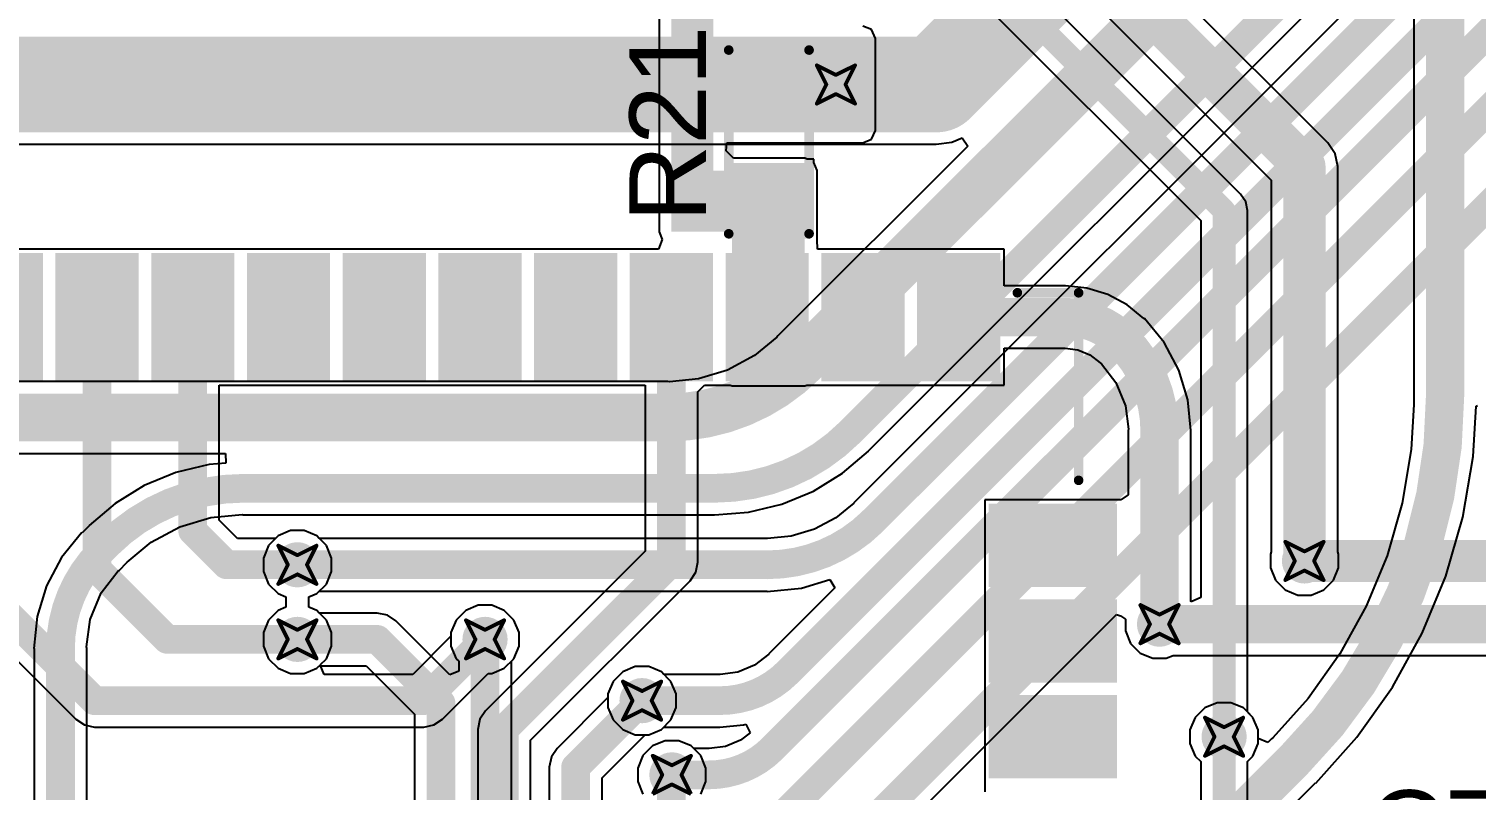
# Model space of a CAD drawing. Header units: millimetres. Extents: x -2 to 282, y -53 to 22.
# Drawn here: x 10.03 to 29.23, y -16.88 to -6.78 of the extents above; entities that cross this region are included whole.
import ezdxf

# ---------------------------------------------------------------- set-up
doc = ezdxf.new("R2010")
doc.units = ezdxf.units.MM
for name, color, linetype in [('BottomLayer', 5, 'Continuous'), ('DrillDrawing', 1, 'Continuous'), ('Mechanical1', 6, 'Continuous'), ('Mechanical2', 216, 'Continuous'), ('TopLayer', 1, 'Continuous'), ('TopOverlay', 2, 'Continuous'), ('TopPaste', 8, 'Continuous'), ('TopSolder', 216, 'Continuous'), ('ViaHoleLayer', 16, 'Continuous')]:
    doc.layers.add(name, color=color, linetype=linetype)
doc.styles.add('Arial', font='', dxfattribs={"height": 0.2})
doc.styles.get('Arial').set_extended_font_data('Arial')

# ---------------------------------------------------------------- blocks, each defined once
blk = doc.blocks.new('38_SMD_M______23')
at = {"layer": 'TopLayer'}
for points in [[(8, 5.52), (9.5, 5.52), (9.5, 4.62), (8, 4.62)], [(8, 4.25), (9.5, 4.25), (9.5, 3.35), (8, 3.35)], [(8, 2.98), (9.5, 2.98), (9.5, 2.08), (8, 2.08)], [(8, 1.71), (9.5, 1.71), (9.5, 0.81), (8, 0.81)], [(8, 0.44), (9.5, 0.44), (9.5, -0.46), (8, -0.46)], [(8, -0.83), (9.5, -0.83), (9.5, -1.73), (8, -1.73)], [(8, -2.1), (9.5, -2.1), (9.5, -3), (8, -3)], [(8, -3.37), (9.5, -3.37), (9.5, -4.27), (8, -4.27)], [(8, -4.64), (9.5, -4.64), (9.5, -5.54), (8, -5.54)], [(8, -5.91), (9.5, -5.91), (9.5, -6.81), (8, -6.81)], [(8, -7.18), (9.5, -7.18), (9.5, -8.08), (8, -8.08)], [(2.73, -9.63), (2.73, -8.13), (3.63, -8.13), (3.63, -9.63)], [(4, -9.63), (4, -8.13), (4.9, -8.13), (4.9, -9.63)], [(5.27, -9.63), (5.27, -8.13), (6.17, -8.13), (6.17, -9.63)]]:
    blk.add_hatch(color=1, dxfattribs=at).paths.add_polyline_path(points)
at = {"layer": 'TopPaste'}
for points in [[(8, 5.52), (9.5, 5.52), (9.5, 4.62), (8, 4.62)], [(8, 4.25), (9.5, 4.25), (9.5, 3.35), (8, 3.35)], [(8, 2.98), (9.5, 2.98), (9.5, 2.08), (8, 2.08)], [(8, 1.71), (9.5, 1.71), (9.5, 0.81), (8, 0.81)], [(8, 0.44), (9.5, 0.44), (9.5, -0.46), (8, -0.46)], [(8, -0.83), (9.5, -0.83), (9.5, -1.73), (8, -1.73)], [(8, -2.1), (9.5, -2.1), (9.5, -3), (8, -3)], [(8, -3.37), (9.5, -3.37), (9.5, -4.27), (8, -4.27)], [(8, -4.64), (9.5, -4.64), (9.5, -5.54), (8, -5.54)], [(8, -5.91), (9.5, -5.91), (9.5, -6.81), (8, -6.81)], [(8, -7.18), (9.5, -7.18), (9.5, -8.08), (8, -8.08)], [(2.73, -9.63), (2.73, -8.13), (3.63, -8.13), (3.63, -9.63)], [(4, -9.63), (4, -8.13), (4.9, -8.13), (4.9, -9.63)], [(5.27, -9.63), (5.27, -8.13), (6.17, -8.13), (6.17, -9.63)]]:
    blk.add_hatch(color=8, dxfattribs=at).paths.add_polyline_path(points)
at = {"layer": 'TopSolder'}
for points in [[(7.898, 5.622), (9.602, 5.622), (9.602, 4.518), (7.898, 4.518)], [(7.898, 4.352), (9.602, 4.352), (9.602, 3.248), (7.898, 3.248)], [(7.898, 3.082), (9.602, 3.082), (9.602, 1.978), (7.898, 1.978)], [(7.898, 1.812), (9.602, 1.812), (9.602, 0.708), (7.898, 0.708)], [(7.898, 0.542), (9.602, 0.542), (9.602, -0.562), (7.898, -0.562)], [(7.898, -0.728), (9.602, -0.728), (9.602, -1.832), (7.898, -1.832)], [(7.898, -1.998), (9.602, -1.998), (9.602, -3.102), (7.898, -3.102)], [(7.898, -3.268), (9.602, -3.268), (9.602, -4.372), (7.898, -4.372)], [(7.898, -4.538), (9.602, -4.538), (9.602, -5.642), (7.898, -5.642)], [(7.898, -5.808), (9.602, -5.808), (9.602, -6.912), (7.898, -6.912)], [(7.898, -7.078), (9.602, -7.078), (9.602, -8.182), (7.898, -8.182)], [(2.628, -9.732), (2.628, -8.028), (3.732, -8.028), (3.732, -9.732)], [(3.898, -9.732), (3.898, -8.028), (5.002, -8.028), (5.002, -9.732)], [(5.168, -9.732), (5.168, -8.028), (6.272, -8.028), (6.272, -9.732)]]:
    blk.add_hatch(color=216, dxfattribs=at).paths.add_polyline_path(points)
at = {"layer": 'TopOverlay', "const_width": 0.127}
for points in [[(9.072, -8.409), (9.072, -9.222)], [(6.583, -9.222), (9.072, -9.222)]]:
    blk.add_lwpolyline(points, dxfattribs=at)
at = {"layer": 'TopOverlay', "const_width": 0.0635}
for points in [[(9.04, -8.409, 1), (9.104, -8.409, 1)], [(6.551, -9.222, 1), (6.614, -9.222, 1)], [(9.04, -9.222, 1), (9.104, -9.222, 1)], [(9.04, -9.222, 1), (9.104, -9.222, 1)]]:
    blk.add_lwpolyline(points, format="xyb", close=True, dxfattribs=at)
blk = doc.blocks.new('R___0603_79')
at = {"layer": 'TopLayer'}
for points in [[(-0.381, 0.445), (-0.381, -0.444), (-1.143, -0.444), (-1.143, 0.445)], [(1.143, 0.444), (1.143, -0.445), (0.381, -0.445), (0.381, 0.444)]]:
    blk.add_hatch(color=1, dxfattribs=at).paths.add_polyline_path(points)
at = {"layer": 'TopPaste'}
for points in [[(-0.381, 0.445), (-0.381, -0.444), (-1.143, -0.444), (-1.143, 0.445)], [(1.143, 0.444), (1.143, -0.445), (0.381, -0.445), (0.381, 0.444)]]:
    blk.add_hatch(color=8, dxfattribs=at).paths.add_polyline_path(points)
at = {"layer": 'TopSolder'}
for points in [[(-0.279, 0.546), (-0.279, -0.546), (-1.245, -0.546), (-1.245, 0.546)], [(1.245, 0.546), (1.245, -0.546), (0.279, -0.546), (0.279, 0.546)]]:
    blk.add_hatch(color=216, dxfattribs=at).paths.add_polyline_path(points)
at = {"layer": 'TopOverlay', "const_width": 0.127}
for points in [[(-1.219, 0.533), (1.219, 0.533)], [(-1.219, 0.533), (-1.219, -0.533)], [(1.219, 0.533), (1.219, -0.533)], [(-1.219, -0.533), (1.219, -0.533)]]:
    blk.add_lwpolyline(points, dxfattribs=at)
at = {"layer": 'TopOverlay', "const_width": 0.0635}
for points in [[(-1.251, 0.533, 1), (-1.187, 0.533, 1)], [(-1.251, 0.533, 1), (-1.187, 0.533, 1)], [(1.187, 0.533, 1), (1.251, 0.533, 1)], [(1.187, 0.533, 1), (1.251, 0.533, 1)], [(-1.251, -0.533, 1), (-1.187, -0.533, 1)], [(-1.251, -0.533, 1), (-1.187, -0.533, 1)], [(1.187, -0.533, 1), (1.251, -0.533, 1)], [(1.187, -0.533, 1), (1.251, -0.533, 1)]]:
    blk.add_lwpolyline(points, format="xyb", close=True, dxfattribs=at)

msp = doc.modelspace()

# ---------------------------------------------------------------- hatches: boundary and pattern name
at = {"layer": 'BottomLayer'}
h = msp.add_hatch(color=5, dxfattribs=at)
edge = h.paths.add_edge_path()
edge.add_arc((20.733, -7.52), 0.3, 0, 360)
h = msp.add_hatch(color=5, dxfattribs=at)
edge = h.paths.add_edge_path()
edge.add_arc((13.589, -13.894), 0.3, 0, 360)
h = msp.add_hatch(color=5, dxfattribs=at)
edge = h.paths.add_edge_path()
edge.add_arc((26.949, -13.843), 0.3, 0, 360)
h = msp.add_hatch(color=5, dxfattribs=at)
edge = h.paths.add_edge_path()
edge.add_arc((25.026, -14.682), 0.3, 0, 360)
h = msp.add_hatch(color=5, dxfattribs=at)
edge = h.paths.add_edge_path()
edge.add_arc((13.589, -14.884), 0.3, 0, 360)
h = msp.add_hatch(color=5, dxfattribs=at)
edge = h.paths.add_edge_path()
edge.add_arc((16.078, -14.884), 0.3, 0, 360)
h = msp.add_hatch(color=5, dxfattribs=at)
edge = h.paths.add_edge_path()
edge.add_arc((18.161, -15.697), 0.3, 0, 360)
h = msp.add_hatch(color=5, dxfattribs=at)
edge = h.paths.add_edge_path()
edge.add_arc((25.883, -16.176), 0.3, 0, 360)
h = msp.add_hatch(color=5, dxfattribs=at)
edge = h.paths.add_edge_path()
edge.add_arc((18.557, -16.682), 0.3, 0, 360)
at = {"layer": 'TopLayer'}
for points in [[(19.286, -8.129), (21.091, -8.129), (21.091, -6.909), (19.286, -6.909)], [(18.551, -9.475), (20.314, -9.475), (20.314, -8.663), (18.551, -8.663)], [(20.32, -11.354), (20.32, -8.661), (19.355, -8.661), (19.355, -11.354)]]:
    msp.add_hatch(color=1, dxfattribs=at).paths.add_polyline_path(points)
h = msp.add_hatch(color=1, dxfattribs=at)
edge = h.paths.add_edge_path()
edge.add_arc((20.733, -7.52), 0.3, 0, 360)
h = msp.add_hatch(color=1, dxfattribs=at)
edge = h.paths.add_edge_path()
edge.add_arc((13.589, -13.894), 0.3, 0, 360)
h = msp.add_hatch(color=1, dxfattribs=at)
edge = h.paths.add_edge_path()
edge.add_arc((26.949, -13.843), 0.3, 0, 360)
h = msp.add_hatch(color=1, dxfattribs=at)
edge = h.paths.add_edge_path()
edge.add_arc((25.026, -14.682), 0.3, 0, 360)
h = msp.add_hatch(color=1, dxfattribs=at)
edge = h.paths.add_edge_path()
edge.add_arc((13.589, -14.884), 0.3, 0, 360)
h = msp.add_hatch(color=1, dxfattribs=at)
edge = h.paths.add_edge_path()
edge.add_arc((16.078, -14.884), 0.3, 0, 360)
h = msp.add_hatch(color=1, dxfattribs=at)
edge = h.paths.add_edge_path()
edge.add_arc((18.161, -15.697), 0.3, 0, 360)
h = msp.add_hatch(color=1, dxfattribs=at)
edge = h.paths.add_edge_path()
edge.add_arc((25.883, -16.176), 0.3, 0, 360)
h = msp.add_hatch(color=1, dxfattribs=at)
edge = h.paths.add_edge_path()
edge.add_arc((18.557, -16.682), 0.3, 0, 360)
at = {"layer": 'ViaHoleLayer'}
h = msp.add_hatch(color=16, dxfattribs=at)
edge = h.paths.add_edge_path()
edge.add_arc((20.733, -7.52), 0.15, 0, 360)
h = msp.add_hatch(color=16, dxfattribs=at)
edge = h.paths.add_edge_path()
edge.add_arc((13.589, -13.894), 0.15, 0, 360)
h = msp.add_hatch(color=16, dxfattribs=at)
edge = h.paths.add_edge_path()
edge.add_arc((26.949, -13.843), 0.15, 0, 360)
h = msp.add_hatch(color=16, dxfattribs=at)
edge = h.paths.add_edge_path()
edge.add_arc((25.026, -14.682), 0.15, 0, 360)
h = msp.add_hatch(color=16, dxfattribs=at)
edge = h.paths.add_edge_path()
edge.add_arc((13.589, -14.884), 0.15, 0, 360)
h = msp.add_hatch(color=16, dxfattribs=at)
edge = h.paths.add_edge_path()
edge.add_arc((16.078, -14.884), 0.15, 0, 360)
h = msp.add_hatch(color=16, dxfattribs=at)
edge = h.paths.add_edge_path()
edge.add_arc((18.161, -15.697), 0.15, 0, 360)
h = msp.add_hatch(color=16, dxfattribs=at)
edge = h.paths.add_edge_path()
edge.add_arc((25.883, -16.176), 0.15, 0, 360)
h = msp.add_hatch(color=16, dxfattribs=at)
edge = h.paths.add_edge_path()
edge.add_arc((18.557, -16.682), 0.15, 0, 360)

# ---------------------------------------------------------------- linework, layer by layer
at = {"layer": 'BottomLayer'}
for p, q in [((29.882, -4.162), (20.979, -13.064)), ((21.166, -12.382), (29.317, -4.231)), ((22.271, -8.287), (22.41, -8.229)), ((22.41, -8.229), (22.482, -8.337)), ((9.305, -8.314), (22.065, -8.314)), ((22.482, -8.337), (19.962, -10.856)), ((22.065, -8.314), (22.271, -8.287)), ((22.065, -8.314), (22.065, -8.314)), ((19.95, -10.875), (19.653, -11.118)), ((19.962, -10.856), (19.95, -10.875)), ((19.653, -11.118), (19.296, -11.309)), ((19.296, -11.309), (18.908, -11.427)), ((18.505, -11.46), (8.389, -11.46)), ((18.526, -11.464), (18.505, -11.46)), ((18.908, -11.427), (18.526, -11.464)), ((8.389, -12.418), (12.635, -12.418)), ((12.635, -12.418), (12.64, -12.545)), ((20.822, -12.679), (21.167, -12.384)), ((21.167, -12.384), (21.166, -12.382)), ((11.977, -12.669), (11.557, -12.842)), ((12.418, -12.563), (11.977, -12.669)), ((12.64, -12.545), (12.418, -12.563)), ((11.557, -12.842), (11.17, -13.079)), ((20.435, -12.916), (20.822, -12.679)), ((20.016, -13.089), (20.435, -12.916)), ((11.17, -13.079), (10.825, -13.374)), ((12.442, -13.266), (12.855, -13.226)), ((12.855, -13.226), (12.87, -13.229)), ((12.87, -13.229), (19.123, -13.229)), ((19.123, -13.231), (19.575, -13.195)), ((19.123, -13.229), (19.123, -13.231)), ((19.575, -13.195), (20.016, -13.089)), ((20.878, -13.15), (20.732, -13.27)), ((20.97, -13.074), (20.878, -13.15)), ((20.972, -13.072), (20.97, -13.073)), ((20.97, -13.073), (20.97, -13.074)), ((20.979, -13.065), (20.972, -13.072)), ((20.979, -13.064), (20.979, -13.065)), ((20.979, -13.065), (20.979, -13.065)), ((20.979, -13.065), (20.979, -13.065)), ((20.979, -13.065), (20.979, -13.065)), ((10.827, -13.376), (10.733, -13.47)), ((10.825, -13.374), (10.827, -13.376)), ((11.651, -13.594), (12.03, -13.391)), ((12.03, -13.391), (12.442, -13.266)), ((20.449, -13.421), (20.141, -13.515)), ((20.732, -13.27), (20.449, -13.421)), ((10.73, -13.467), (10.46, -13.797)), ((10.733, -13.47), (10.73, -13.467)), ((11.33, -13.857), (11.651, -13.594)), ((13.333, -13.51), (13.205, -13.638)), ((13.499, -13.441), (13.333, -13.51)), ((13.679, -13.441), (13.499, -13.441)), ((13.845, -13.51), (13.679, -13.441)), ((13.879, -13.544), (13.845, -13.51)), ((19.821, -13.544), (13.879, -13.544)), ((19.827, -13.545), (19.821, -13.544)), ((20.141, -13.515), (19.827, -13.545)), ((10.46, -13.797), (10.259, -14.173)), ((13.205, -13.638), (13.137, -13.804)), ((13.137, -13.804), (13.137, -13.984)), ((10.987, -14.266), (11.21, -13.976)), ((11.21, -13.976), (11.227, -13.964)), ((11.227, -13.964), (11.321, -13.87)), ((11.321, -13.87), (11.33, -13.857)), ((13.137, -13.984), (13.205, -14.15)), ((10.259, -14.173), (10.135, -14.581)), ((13.205, -14.15), (13.333, -14.277)), ((19.821, -14.248), (20.278, -14.203)), ((20.72, -14.202), (19.844, -15.077)), ((20.278, -14.203), (20.653, -14.089)), ((20.653, -14.089), (20.72, -14.202)), ((10.84, -14.622), (10.987, -14.266)), ((13.333, -14.277), (13.437, -14.32)), ((13.437, -14.32), (13.437, -14.458)), ((13.741, -14.32), (13.845, -14.277)), ((13.741, -14.458), (13.741, -14.32)), ((13.845, -14.277), (13.879, -14.243)), ((13.879, -14.243), (19.821, -14.243)), ((19.821, -14.243), (19.821, -14.248)), ((10.135, -14.581), (10.093, -15.005)), ((13.333, -14.501), (13.205, -14.628)), ((13.437, -14.458), (13.333, -14.501)), ((13.845, -14.501), (13.741, -14.458)), ((13.879, -14.535), (13.845, -14.501)), ((14.648, -14.535), (13.879, -14.535)), ((14.782, -14.561), (14.648, -14.535)), ((14.895, -14.637), (14.782, -14.561)), ((15.822, -14.501), (15.695, -14.628)), ((15.988, -14.432), (15.822, -14.501)), ((16.168, -14.432), (15.988, -14.432)), ((16.334, -14.501), (16.168, -14.432)), ((16.462, -14.628), (16.334, -14.501)), ((21.543, -17.467), (24.456, -14.553)), ((24.456, -14.553), (24.508, -14.571)), ((24.508, -14.571), (24.574, -14.616)), ((10.792, -14.985), (10.84, -14.622)), ((13.205, -14.628), (13.137, -14.794)), ((15.611, -15.353), (14.895, -14.637)), ((15.695, -14.628), (15.626, -14.794)), ((16.531, -14.794), (16.462, -14.628)), ((24.574, -14.616), (24.574, -14.772)), ((24.574, -14.772), (24.643, -14.939)), ((13.137, -14.794), (13.137, -14.974)), ((13.137, -14.974), (13.205, -15.141)), ((15.626, -14.794), (15.626, -14.974)), ((15.626, -14.974), (15.695, -15.141)), ((16.462, -15.141), (16.531, -14.974)), ((16.531, -14.974), (16.531, -14.794)), ((24.643, -14.939), (24.77, -15.066)), ((10.093, -15.005), (10.097, -15.005)), ((10.097, -15.005), (10.097, -18.704)), ((10.796, -15.005), (10.792, -14.985)), ((10.796, -18.704), (10.796, -15.005)), ((13.205, -15.141), (13.333, -15.268)), ((15.695, -15.141), (15.729, -15.175)), ((16.428, -15.175), (16.462, -15.141)), ((19.841, -15.082), (19.654, -15.225)), ((19.844, -15.077), (19.841, -15.082)), ((19.844, -15.077), (19.844, -15.077)), ((19.844, -15.077), (19.844, -15.077)), ((19.844, -15.077), (19.844, -15.077)), ((24.77, -15.066), (24.936, -15.135)), ((24.936, -15.135), (25.116, -15.135)), ((25.116, -15.135), (25.208, -15.097)), ((25.208, -15.097), (30.065, -15.097)), ((13.333, -15.268), (13.499, -15.337)), ((13.499, -15.337), (13.679, -15.337)), ((13.679, -15.337), (13.845, -15.268)), ((13.845, -15.268), (13.879, -15.234)), ((13.879, -15.234), (14.503, -15.234)), ((14.503, -15.234), (15.144, -15.875)), ((15.729, -15.304), (15.611, -15.353)), ((15.729, -15.175), (15.729, -15.304)), ((16.428, -17.305), (16.428, -15.175)), ((17.905, -15.314), (17.777, -15.441)), ((18.071, -15.245), (17.905, -15.314)), ((18.251, -15.245), (18.071, -15.245)), ((18.417, -15.314), (18.251, -15.245)), ((18.451, -15.348), (18.417, -15.314)), ((19.191, -15.348), (18.451, -15.348)), ((19.197, -15.349), (19.191, -15.348)), ((19.431, -15.318), (19.197, -15.349)), ((19.654, -15.225), (19.431, -15.318)), ((17.777, -15.441), (17.709, -15.607)), ((17.709, -15.607), (17.709, -15.787)), ((25.793, -15.724), (25.626, -15.792)), ((25.973, -15.724), (25.793, -15.724)), ((26.139, -15.792), (25.973, -15.724)), ((15.144, -15.875), (15.144, -17.749)), ((17.709, -15.787), (17.777, -15.953)), ((25.499, -15.92), (25.43, -16.086)), ((25.626, -15.792), (25.499, -15.92)), ((26.266, -15.92), (26.139, -15.792)), ((26.335, -16.086), (26.266, -15.92)), ((17.777, -15.953), (17.905, -16.081)), ((17.905, -16.081), (18.071, -16.15)), ((18.251, -16.15), (18.417, -16.081)), ((18.417, -16.081), (18.451, -16.047)), ((18.451, -16.047), (19.191, -16.047)), ((19.191, -16.048), (19.508, -16.017)), ((19.191, -16.047), (19.191, -16.048)), ((19.596, -16.123), (19.468, -16.221)), ((19.508, -16.017), (19.537, -16.008)), ((19.537, -16.008), (19.596, -16.123)), ((25.43, -16.086), (25.43, -16.266)), ((26.335, -16.266), (26.335, -16.086)), ((18.071, -16.15), (18.251, -16.15)), ((18.3, -16.298), (18.173, -16.426)), ((18.467, -16.23), (18.3, -16.298)), ((18.647, -16.23), (18.467, -16.23)), ((18.813, -16.298), (18.647, -16.23)), ((18.847, -16.332), (18.813, -16.298)), ((19.266, -16.305), (19.052, -16.333)), ((19.468, -16.221), (19.266, -16.305)), ((25.43, -16.266), (25.499, -16.432)), ((26.266, -16.432), (26.335, -16.266)), ((18.173, -16.426), (18.104, -16.592)), ((19.048, -16.332), (18.847, -16.332)), ((19.052, -16.333), (19.048, -16.332)), ((25.499, -16.432), (25.572, -16.505)), ((25.572, -16.505), (25.572, -17.222)), ((26.193, -16.505), (26.266, -16.432)), ((26.193, -17.094), (26.193, -16.505)), ((18.104, -16.592), (18.104, -16.772)), ((18.104, -16.772), (18.173, -16.938))]:
    msp.add_line(p, q, dxfattribs=at)
for points, const_width in [([(22.065, -7.52), (27.932, -1.652)], 1.27), ([(20.301, -11.195), (27.953, -3.543)], 0.635), ([(20.919, -12.135), (29.159, -3.895)], 0.381), ([(21.227, -13.311), (30.335, -4.204)], 0.381), ([(20.092, -15.324), (30.482, -4.934)], 0.381), ([(19.888, -16.334), (30.38, -5.842)], 0.381), ([(19.821, -17.425), (30.408, -6.837)], 0.381), ([(9.305, -7.52), (20.733, -7.52)], 1.27), ([(20.733, -7.52), (22.065, -7.52)], 1.27), ([(21.091, -17.424), (31.523, -6.993)], 0.381), ([(8.389, -11.939), (18.505, -11.939)], 0.635), ([(12.87, -12.879), (19.123, -12.879)], 0.381), ([(10.98, -13.717), (11.074, -13.623)], 0.381), ([(26.949, -13.843), (30.175, -13.843)], 0.559), ([(13.589, -13.894), (19.821, -13.894)], 0.381), ([(25.026, -14.682), (30.065, -14.682)], 0.508), ([(13.589, -14.884), (14.648, -14.884)], 0.381), ([(14.648, -14.884), (15.494, -15.73)], 0.381), ([(16.078, -17.45), (16.078, -14.884)], 0.381), ([(10.446, -18.994), (10.446, -15.005)], 0.381), ([(15.494, -17.749), (15.494, -15.73)], 0.381), ([(18.161, -15.697), (19.191, -15.697)], 0.381), ([(25.883, -17.222), (25.883, -16.176)], 0.305), ([(18.557, -16.682), (19.048, -16.682)], 0.381)]:
    msp.add_lwpolyline(points, dxfattribs=dict(at, const_width=const_width))
for points, const_width in [([(20.416, -7.52, 1), (21.051, -7.52, 1)], 0.635), ([(20.416, -7.52, 1), (21.051, -7.52, 1)], 0.635), ([(21.748, -7.52, 1), (22.383, -7.52, 1)], 0.635), ([(21.748, -7.52, 1), (22.383, -7.52, 1)], 0.635), ([(20.142, -11.195, 1), (20.46, -11.195, 1)], 0.318), ([(20.142, -11.195, 1), (20.46, -11.195, 1)], 0.318), ([(18.346, -11.939, 1), (18.663, -11.939, 1)], 0.318), ([(18.346, -11.939, 1), (18.663, -11.939, 1)], 0.318), ([(20.823, -12.135, 1), (21.014, -12.135, 1)], 0.191), ([(20.823, -12.135, 1), (21.014, -12.135, 1)], 0.191), ([(12.775, -12.879, 1), (12.965, -12.879, 1)], 0.191), ([(12.775, -12.879, 1), (12.965, -12.879, 1)], 0.191), ([(19.027, -12.879, 1), (19.218, -12.879, 1)], 0.191), ([(19.027, -12.879, 1), (19.218, -12.879, 1)], 0.191), ([(21.122, -13.32, 1), (21.313, -13.32, 1)], 0.191), ([(21.122, -13.32, 1), (21.313, -13.32, 1)], 0.191), ([(21.131, -13.312, 1), (21.321, -13.312, 1)], 0.191), ([(21.131, -13.312, 1), (21.321, -13.312, 1)], 0.191), ([(21.131, -13.311, 1), (21.322, -13.311, 1)], 0.191), ([(21.131, -13.311, 1), (21.322, -13.311, 1)], 0.191), ([(10.979, -13.623, 1), (11.169, -13.623, 1)], 0.191), ([(10.979, -13.623, 1), (11.169, -13.623, 1)], 0.191), ([(10.885, -13.717, 1), (11.075, -13.717, 1)], 0.191), ([(10.885, -13.717, 1), (11.075, -13.717, 1)], 0.191), ([(26.81, -13.843, 1), (27.089, -13.843, 1)], 0.279), ([(13.494, -13.894, 1), (13.684, -13.894, 1)], 0.191), ([(19.725, -13.894, 1), (19.916, -13.894, 1)], 0.191), ([(19.725, -13.894, 1), (19.916, -13.894, 1)], 0.191), ([(24.899, -14.682, 1), (25.153, -14.682, 1)], 0.254), ([(13.494, -14.884, 1), (13.684, -14.884, 1)], 0.191), ([(14.553, -14.884, 1), (14.743, -14.884, 1)], 0.191), ([(14.553, -14.884, 1), (14.743, -14.884, 1)], 0.191), ([(15.983, -14.884, 1), (16.173, -14.884, 1)], 0.191), ([(10.351, -15.005, 1), (10.542, -15.005, 1)], 0.191), ([(10.351, -15.005, 1), (10.542, -15.005, 1)], 0.191), ([(19.996, -15.324, 1), (20.187, -15.324, 1)], 0.191), ([(19.996, -15.324, 1), (20.187, -15.324, 1)], 0.191), ([(19.996, -15.325, 1), (20.187, -15.325, 1)], 0.191), ([(19.996, -15.325, 1), (20.187, -15.325, 1)], 0.191), ([(15.399, -15.73, 1), (15.589, -15.73, 1)], 0.191), ([(15.399, -15.73, 1), (15.589, -15.73, 1)], 0.191), ([(18.066, -15.697, 1), (18.256, -15.697, 1)], 0.191), ([(19.096, -15.697, 1), (19.286, -15.697, 1)], 0.191), ([(19.096, -15.697, 1), (19.286, -15.697, 1)], 0.191), ([(25.806, -16.176, 1), (25.959, -16.176, 1)], 0.152), ([(19.793, -16.334, 1), (19.983, -16.334, 1)], 0.191), ([(19.793, -16.334, 1), (19.983, -16.334, 1)], 0.191), ([(19.792, -16.335, 1), (19.983, -16.335, 1)], 0.191), ([(19.792, -16.335, 1), (19.983, -16.335, 1)], 0.191), ([(18.462, -16.682, 1), (18.652, -16.682, 1)], 0.191), ([(18.953, -16.682, 1), (19.144, -16.682, 1)], 0.191), ([(18.953, -16.682, 1), (19.144, -16.682, 1)], 0.191)]:
    msp.add_lwpolyline(points, format="xyb", close=True, dxfattribs=dict(at, const_width=const_width))
for points, const_width in [([(20.301, -11.195, -0.198912), (18.505, -11.939)], 0.635), ([(20.919, -12.135, -0.198912), (19.123, -12.879)], 0.381), ([(11.074, -13.623, -0.198912), (12.87, -12.879)], 0.381), ([(21.218, -13.32, -0.197253), (19.821, -13.894)], 0.381), ([(21.226, -13.312, -0.001456), (21.218, -13.32)], 0.381), ([(21.227, -13.311, -0.000141), (21.226, -13.312)], 0.381), ([(10.446, -15.005, -0.198912), (10.98, -13.717)], 0.381), ([(20.091, -15.325, -0.198812), (19.191, -15.697)], 0.381), ([(20.092, -15.324, -0.000096), (20.091, -15.325)], 0.381), ([(19.888, -16.335, -0.198829), (19.048, -16.682)], 0.381), ([(19.888, -16.334, -0.000081), (19.888, -16.335)], 0.381)]:
    msp.add_lwpolyline(points, format="xyb", dxfattribs=dict(at, const_width=const_width))
at = {"layer": 'DrillDrawing', "const_width": 0.0508}
for points in [[(20.479, -7.266), (20.733, -7.393)], [(20.479, -7.266), (20.606, -7.52)], [(20.733, -7.393), (20.987, -7.266)], [(20.86, -7.52), (20.987, -7.266)], [(20.479, -7.774), (20.606, -7.52)], [(20.479, -7.774), (20.733, -7.647)], [(20.733, -7.647), (20.987, -7.774)], [(20.86, -7.52), (20.987, -7.774)], [(13.335, -13.64), (13.589, -13.767)], [(13.335, -13.64), (13.462, -13.894)], [(13.589, -13.767), (13.843, -13.64)], [(13.716, -13.894), (13.843, -13.64)], [(26.695, -13.589), (26.949, -13.716)], [(26.695, -13.589), (26.822, -13.843)], [(26.949, -13.716), (27.203, -13.589)], [(27.076, -13.843), (27.203, -13.589)], [(26.695, -14.097), (26.822, -13.843)], [(27.076, -13.843), (27.203, -14.097)], [(13.335, -14.148), (13.462, -13.894)], [(13.335, -14.148), (13.589, -14.021)], [(13.589, -14.021), (13.843, -14.148)], [(13.716, -13.894), (13.843, -14.148)], [(26.695, -14.097), (26.949, -13.97)], [(26.949, -13.97), (27.203, -14.097)], [(24.772, -14.428), (25.026, -14.555)], [(24.772, -14.428), (24.899, -14.682)], [(25.026, -14.555), (25.28, -14.428)], [(25.153, -14.682), (25.28, -14.428)], [(13.335, -14.63), (13.589, -14.757)], [(13.335, -14.63), (13.462, -14.884)], [(13.589, -14.757), (13.843, -14.63)], [(13.716, -14.884), (13.843, -14.63)], [(15.824, -14.63), (16.078, -14.757)], [(15.824, -14.63), (15.951, -14.884)], [(16.078, -14.757), (16.332, -14.63)], [(16.205, -14.884), (16.332, -14.63)], [(24.772, -14.936), (24.899, -14.682)], [(25.153, -14.682), (25.28, -14.936)], [(13.335, -15.138), (13.462, -14.884)], [(13.716, -14.884), (13.843, -15.138)], [(15.824, -15.138), (15.951, -14.884)], [(16.205, -14.884), (16.332, -15.138)], [(24.772, -14.936), (25.026, -14.809)], [(25.026, -14.809), (25.28, -14.936)], [(13.335, -15.138), (13.589, -15.011)], [(13.589, -15.011), (13.843, -15.138)], [(15.824, -15.138), (16.078, -15.011)], [(16.078, -15.011), (16.332, -15.138)], [(17.907, -15.443), (18.161, -15.57)], [(17.907, -15.443), (18.034, -15.697)], [(18.161, -15.57), (18.415, -15.443)], [(18.288, -15.697), (18.415, -15.443)], [(17.907, -15.951), (18.034, -15.697)], [(18.288, -15.697), (18.415, -15.951)], [(17.907, -15.951), (18.161, -15.824)], [(18.161, -15.824), (18.415, -15.951)], [(25.629, -15.922), (25.883, -16.049)], [(25.629, -15.922), (25.756, -16.176)], [(25.883, -16.049), (26.137, -15.922)], [(26.01, -16.176), (26.137, -15.922)], [(25.629, -16.43), (25.756, -16.176)], [(25.629, -16.43), (25.883, -16.303)], [(25.883, -16.303), (26.137, -16.43)], [(26.01, -16.176), (26.137, -16.43)], [(18.303, -16.428), (18.557, -16.555)], [(18.303, -16.428), (18.43, -16.682)], [(18.557, -16.555), (18.811, -16.428)], [(18.684, -16.682), (18.811, -16.428)], [(18.303, -16.936), (18.43, -16.682)], [(18.684, -16.682), (18.811, -16.936)], [(18.303, -16.936), (18.557, -16.809)], [(18.557, -16.809), (18.811, -16.936)]]:
    msp.add_lwpolyline(points, dxfattribs=at)
at = {"layer": 'DrillDrawing', "const_width": 0.0254}
for points in [[(20.467, -7.266, 1), (20.492, -7.266, 1)], [(20.467, -7.266, 1), (20.492, -7.266, 1)], [(20.975, -7.266, 1), (21, -7.266, 1)], [(20.975, -7.266, 1), (21, -7.266, 1)], [(20.721, -7.393, 1), (20.746, -7.393, 1)], [(20.721, -7.393, 1), (20.746, -7.393, 1)], [(20.594, -7.52, 1), (20.619, -7.52, 1)], [(20.594, -7.52, 1), (20.619, -7.52, 1)], [(20.721, -7.647, 1), (20.746, -7.647, 1)], [(20.721, -7.647, 1), (20.746, -7.647, 1)], [(20.848, -7.52, 1), (20.873, -7.52, 1)], [(20.848, -7.52, 1), (20.873, -7.52, 1)], [(20.467, -7.774, 1), (20.492, -7.774, 1)], [(20.467, -7.774, 1), (20.492, -7.774, 1)], [(20.975, -7.774, 1), (21, -7.774, 1)], [(20.975, -7.774, 1), (21, -7.774, 1)], [(13.322, -13.64, 1), (13.348, -13.64, 1)], [(13.322, -13.64, 1), (13.348, -13.64, 1)], [(13.83, -13.64, 1), (13.856, -13.64, 1)], [(13.83, -13.64, 1), (13.856, -13.64, 1)], [(26.683, -13.589, 1), (26.708, -13.589, 1)], [(26.683, -13.589, 1), (26.708, -13.589, 1)], [(27.191, -13.589, 1), (27.216, -13.589, 1)], [(27.191, -13.589, 1), (27.216, -13.589, 1)], [(13.576, -13.767, 1), (13.602, -13.767, 1)], [(13.576, -13.767, 1), (13.602, -13.767, 1)], [(26.81, -13.843, 1), (26.835, -13.843, 1)], [(26.81, -13.843, 1), (26.835, -13.843, 1)], [(26.937, -13.716, 1), (26.962, -13.716, 1)], [(26.937, -13.716, 1), (26.962, -13.716, 1)], [(27.064, -13.843, 1), (27.089, -13.843, 1)], [(27.064, -13.843, 1), (27.089, -13.843, 1)], [(13.449, -13.894, 1), (13.475, -13.894, 1)], [(13.449, -13.894, 1), (13.475, -13.894, 1)], [(13.576, -14.021, 1), (13.602, -14.021, 1)], [(13.576, -14.021, 1), (13.602, -14.021, 1)], [(13.703, -13.894, 1), (13.729, -13.894, 1)], [(13.703, -13.894, 1), (13.729, -13.894, 1)], [(26.937, -13.97, 1), (26.962, -13.97, 1)], [(26.937, -13.97, 1), (26.962, -13.97, 1)], [(13.322, -14.148, 1), (13.348, -14.148, 1)], [(13.322, -14.148, 1), (13.348, -14.148, 1)], [(13.83, -14.148, 1), (13.856, -14.148, 1)], [(13.83, -14.148, 1), (13.856, -14.148, 1)], [(26.683, -14.097, 1), (26.708, -14.097, 1)], [(26.683, -14.097, 1), (26.708, -14.097, 1)], [(27.191, -14.097, 1), (27.216, -14.097, 1)], [(27.191, -14.097, 1), (27.216, -14.097, 1)], [(24.759, -14.428, 1), (24.785, -14.428, 1)], [(24.759, -14.428, 1), (24.785, -14.428, 1)], [(25.013, -14.555, 1), (25.039, -14.555, 1)], [(25.013, -14.555, 1), (25.039, -14.555, 1)], [(25.267, -14.428, 1), (25.293, -14.428, 1)], [(25.267, -14.428, 1), (25.293, -14.428, 1)], [(13.322, -14.63, 1), (13.348, -14.63, 1)], [(13.322, -14.63, 1), (13.348, -14.63, 1)], [(13.576, -14.757, 1), (13.602, -14.757, 1)], [(13.576, -14.757, 1), (13.602, -14.757, 1)], [(13.83, -14.63, 1), (13.856, -14.63, 1)], [(13.83, -14.63, 1), (13.856, -14.63, 1)], [(15.812, -14.63, 1), (15.837, -14.63, 1)], [(15.812, -14.63, 1), (15.837, -14.63, 1)], [(16.066, -14.757, 1), (16.091, -14.757, 1)], [(16.066, -14.757, 1), (16.091, -14.757, 1)], [(16.32, -14.63, 1), (16.345, -14.63, 1)], [(16.32, -14.63, 1), (16.345, -14.63, 1)], [(24.886, -14.682, 1), (24.912, -14.682, 1)], [(24.886, -14.682, 1), (24.912, -14.682, 1)], [(25.14, -14.682, 1), (25.166, -14.682, 1)], [(25.14, -14.682, 1), (25.166, -14.682, 1)], [(13.449, -14.884, 1), (13.475, -14.884, 1)], [(13.449, -14.884, 1), (13.475, -14.884, 1)], [(13.703, -14.884, 1), (13.729, -14.884, 1)], [(13.703, -14.884, 1), (13.729, -14.884, 1)], [(15.938, -14.884, 1), (15.964, -14.884, 1)], [(15.938, -14.884, 1), (15.964, -14.884, 1)], [(16.192, -14.884, 1), (16.218, -14.884, 1)], [(16.192, -14.884, 1), (16.218, -14.884, 1)], [(24.759, -14.936, 1), (24.785, -14.936, 1)], [(24.759, -14.936, 1), (24.785, -14.936, 1)], [(25.013, -14.809, 1), (25.039, -14.809, 1)], [(25.013, -14.809, 1), (25.039, -14.809, 1)], [(25.267, -14.936, 1), (25.293, -14.936, 1)], [(25.267, -14.936, 1), (25.293, -14.936, 1)], [(13.322, -15.138, 1), (13.348, -15.138, 1)], [(13.322, -15.138, 1), (13.348, -15.138, 1)], [(13.576, -15.011, 1), (13.602, -15.011, 1)], [(13.576, -15.011, 1), (13.602, -15.011, 1)], [(13.83, -15.138, 1), (13.856, -15.138, 1)], [(13.83, -15.138, 1), (13.856, -15.138, 1)], [(15.812, -15.138, 1), (15.837, -15.138, 1)], [(15.812, -15.138, 1), (15.837, -15.138, 1)], [(16.066, -15.011, 1), (16.091, -15.011, 1)], [(16.066, -15.011, 1), (16.091, -15.011, 1)], [(16.32, -15.138, 1), (16.345, -15.138, 1)], [(16.32, -15.138, 1), (16.345, -15.138, 1)], [(17.894, -15.443, 1), (17.92, -15.443, 1)], [(17.894, -15.443, 1), (17.92, -15.443, 1)], [(18.148, -15.57, 1), (18.174, -15.57, 1)], [(18.148, -15.57, 1), (18.174, -15.57, 1)], [(18.402, -15.443, 1), (18.428, -15.443, 1)], [(18.402, -15.443, 1), (18.428, -15.443, 1)], [(18.021, -15.697, 1), (18.047, -15.697, 1)], [(18.021, -15.697, 1), (18.047, -15.697, 1)], [(18.275, -15.697, 1), (18.301, -15.697, 1)], [(18.275, -15.697, 1), (18.301, -15.697, 1)], [(17.894, -15.951, 1), (17.92, -15.951, 1)], [(17.894, -15.951, 1), (17.92, -15.951, 1)], [(18.148, -15.824, 1), (18.174, -15.824, 1)], [(18.148, -15.824, 1), (18.174, -15.824, 1)], [(18.402, -15.951, 1), (18.428, -15.951, 1)], [(18.402, -15.951, 1), (18.428, -15.951, 1)], [(25.616, -15.922, 1), (25.641, -15.922, 1)], [(25.616, -15.922, 1), (25.641, -15.922, 1)], [(26.124, -15.922, 1), (26.149, -15.922, 1)], [(26.124, -15.922, 1), (26.149, -15.922, 1)], [(25.87, -16.049, 1), (25.895, -16.049, 1)], [(25.87, -16.049, 1), (25.895, -16.049, 1)], [(25.743, -16.176, 1), (25.768, -16.176, 1)], [(25.743, -16.176, 1), (25.768, -16.176, 1)], [(25.87, -16.303, 1), (25.895, -16.303, 1)], [(25.87, -16.303, 1), (25.895, -16.303, 1)], [(25.997, -16.176, 1), (26.022, -16.176, 1)], [(25.997, -16.176, 1), (26.022, -16.176, 1)], [(18.29, -16.428, 1), (18.315, -16.428, 1)], [(18.29, -16.428, 1), (18.315, -16.428, 1)], [(18.798, -16.428, 1), (18.823, -16.428, 1)], [(18.798, -16.428, 1), (18.823, -16.428, 1)], [(25.616, -16.43, 1), (25.641, -16.43, 1)], [(25.616, -16.43, 1), (25.641, -16.43, 1)], [(26.124, -16.43, 1), (26.149, -16.43, 1)], [(26.124, -16.43, 1), (26.149, -16.43, 1)], [(18.417, -16.682, 1), (18.442, -16.682, 1)], [(18.417, -16.682, 1), (18.442, -16.682, 1)], [(18.544, -16.555, 1), (18.569, -16.555, 1)], [(18.544, -16.555, 1), (18.569, -16.555, 1)], [(18.671, -16.682, 1), (18.696, -16.682, 1)], [(18.671, -16.682, 1), (18.696, -16.682, 1)], [(18.544, -16.809, 1), (18.569, -16.809, 1)], [(18.544, -16.809, 1), (18.569, -16.809, 1)]]:
    msp.add_lwpolyline(points, format="xyb", close=True, dxfattribs=at)
at = {"layer": 'Mechanical1', "const_width": 0.0127}
msp.add_lwpolyline([(0, 0, -3.218852), (-0.279, -38.414)], format="xyb", dxfattribs=at)
at = {"layer": 'Mechanical2', "const_width": 0.254}
msp.add_lwpolyline([(50.766, 5.478, -1.122171), (-0.294, -38.437)], format="xyb", dxfattribs=at)
at = {"layer": 'TopLayer'}
for p, q in [((18.388, -1.108), (18.388, -8.657)), ((28.401, -3.633), (28.401, -11.64)), ((26.102, -8.974), (21.799, -4.671)), ((21.269, -5.019), (25.572, -9.323)), ((27.261, -8.296), (24.77, -5.805)), ((24.001, -6.282), (26.509, -8.79)), ((21.207, -6.792), (21.091, -6.744)), ((21.256, -6.909), (21.207, -6.792)), ((21.256, -8.129), (21.256, -6.909)), ((21.091, -8.294), (21.207, -8.246)), ((21.207, -8.246), (21.256, -8.129)), ((19.279, -8.401), (19.284, -8.295)), ((19.373, -8.496), (19.279, -8.401)), ((19.284, -8.295), (19.286, -8.294)), ((19.286, -8.294), (21.091, -8.294)), ((27.356, -8.439), (27.261, -8.296)), ((27.39, -8.607), (27.356, -8.439)), ((20.32, -8.496), (19.373, -8.496)), ((20.353, -8.51), (20.32, -8.496)), ((20.441, -8.51), (20.353, -8.51)), ((20.441, -8.556), (20.441, -8.51)), ((20.485, -8.661), (20.441, -8.556)), ((27.39, -13.724), (27.39, -8.607)), ((27.39, -8.607), (27.39, -8.607)), ((18.388, -8.657), (18.386, -8.663)), ((18.386, -8.663), (18.386, -9.475)), ((20.485, -9.578), (20.485, -8.661)), ((26.509, -8.79), (26.509, -13.724)), ((26.17, -9.075), (26.102, -8.974)), ((26.193, -9.194), (26.17, -9.075)), ((26.193, -15.847), (26.193, -9.194)), ((25.572, -9.323), (25.572, -14.326)), ((18.428, -9.577), (18.38, -9.704)), ((18.386, -9.475), (18.428, -9.577)), ((20.488, -9.704), (20.485, -9.578)), ((10.201, -9.704), (9.12, -9.704)), ((10.328, -9.704), (10.201, -9.704)), ((10.39, -9.704), (10.328, -9.704)), ((11.471, -9.704), (10.39, -9.704)), ((11.533, -9.704), (11.471, -9.704)), ((11.66, -9.704), (11.533, -9.704)), ((12.741, -9.704), (11.66, -9.704)), ((12.803, -9.704), (12.741, -9.704)), ((12.93, -9.704), (12.803, -9.704)), ((14.011, -9.704), (12.93, -9.704)), ((14.138, -9.704), (14.011, -9.704)), ((14.2, -9.704), (14.138, -9.704)), ((15.281, -9.704), (14.2, -9.704)), ((15.343, -9.704), (15.281, -9.704)), ((15.47, -9.704), (15.343, -9.704)), ((16.551, -9.704), (15.47, -9.704)), ((16.678, -9.704), (16.551, -9.704)), ((16.74, -9.704), (16.678, -9.704)), ((17.821, -9.704), (16.74, -9.704)), ((17.883, -9.704), (17.821, -9.704)), ((18.01, -9.704), (17.883, -9.704)), ((18.38, -9.704), (18.01, -9.704)), ((21.631, -9.704), (20.488, -9.704)), ((21.726, -9.704), (21.631, -9.704)), ((21.82, -9.704), (21.726, -9.704)), ((22.963, -9.704), (21.82, -9.704)), ((22.963, -10.192), (22.963, -9.704)), ((23.77, -10.192), (22.963, -10.192)), ((23.778, -10.193), (23.77, -10.192)), ((24.061, -10.221), (23.778, -10.193)), ((24.341, -10.306), (24.061, -10.221)), ((24.599, -10.444), (24.341, -10.306)), ((24.819, -10.624), (24.599, -10.444)), ((24.825, -10.629), (24.819, -10.624)), ((24.827, -10.627), (24.825, -10.629)), ((25.088, -10.946), (24.827, -10.627)), ((22.963, -11.508), (22.963, -11.02)), ((22.963, -11.02), (23.77, -11.02)), ((23.77, -11.02), (23.773, -11.02)), ((23.773, -11.02), (23.942, -11.042)), ((23.942, -11.042), (24.102, -11.108)), ((24.102, -11.108), (24.238, -11.212)), ((25.283, -11.309), (25.088, -10.946)), ((24.238, -11.212), (24.239, -11.215)), ((24.239, -11.215), (24.255, -11.225)), ((24.255, -11.225), (24.447, -11.475)), ((25.402, -11.703), (25.283, -11.309)), ((12.55, -13.3), (12.55, -11.508)), ((12.55, -11.508), (12.741, -11.508)), ((12.741, -11.508), (12.868, -11.508)), ((12.868, -11.508), (12.93, -11.508)), ((12.93, -11.508), (14.011, -11.508)), ((14.011, -11.508), (14.073, -11.508)), ((14.073, -11.508), (14.2, -11.508)), ((14.2, -11.508), (15.281, -11.508)), ((15.281, -11.508), (15.408, -11.508)), ((15.408, -11.508), (15.47, -11.508)), ((15.47, -11.508), (16.551, -11.508)), ((16.551, -11.508), (16.613, -11.508)), ((16.613, -11.508), (16.74, -11.508)), ((16.74, -11.508), (17.821, -11.508)), ((17.821, -11.508), (17.948, -11.508)), ((17.948, -11.508), (18.01, -11.508)), ((18.01, -11.508), (18.201, -11.508)), ((18.201, -11.508), (18.201, -13.715)), ((18.9, -11.598), (18.99, -11.508)), ((18.99, -11.508), (19.153, -11.508)), ((19.153, -11.508), (19.269, -11.508)), ((19.269, -11.508), (19.33, -11.508)), ((19.33, -11.508), (19.355, -11.519)), ((19.355, -11.519), (20.32, -11.519)), ((20.32, -11.519), (20.345, -11.508)), ((20.345, -11.508), (20.488, -11.508)), ((20.488, -11.508), (20.558, -11.508)), ((20.558, -11.508), (21.631, -11.508)), ((21.631, -11.508), (21.726, -11.508)), ((21.726, -11.508), (21.82, -11.508)), ((21.82, -11.508), (22.963, -11.508)), ((24.447, -11.475), (24.574, -11.783)), ((18.9, -13.86), (18.9, -11.598)), ((25.443, -12.113), (25.402, -11.703)), ((28.401, -11.64), (28.399, -11.766)), ((28.401, -11.64), (28.401, -11.64)), ((28.401, -11.64), (28.401, -11.64)), ((24.574, -11.783), (24.615, -12.095)), ((28.399, -11.766), (28.366, -12.363)), ((29.187, -12.455), (29.225, -11.787)), ((29.225, -11.787), (29.246, -11.779)), ((24.615, -12.095), (24.612, -12.113)), ((24.612, -12.113), (24.612, -12.965)), ((25.44, -14.383), (25.44, -12.113)), ((25.44, -12.113), (25.443, -12.113)), ((28.366, -12.363), (28.244, -13.077)), ((29.05, -13.261), (29.187, -12.455)), ((24.485, -13.034), (22.708, -13.034)), ((22.708, -13.034), (22.708, -14.177)), ((24.513, -13.034), (24.485, -13.034)), ((24.612, -12.965), (24.513, -13.034)), ((28.244, -13.077), (28.044, -13.773)), ((12.794, -13.544), (12.55, -13.3)), ((28.824, -14.046), (29.05, -13.261)), ((13.299, -13.544), (12.794, -13.544)), ((13.333, -13.51), (13.299, -13.544)), ((13.499, -13.441), (13.333, -13.51)), ((13.679, -13.441), (13.499, -13.441)), ((13.845, -13.51), (13.679, -13.441)), ((13.973, -13.638), (13.845, -13.51)), ((14.041, -13.804), (13.973, -13.638)), ((14.041, -13.984), (14.041, -13.804)), ((18.201, -13.715), (16.085, -15.831)), ((26.509, -13.724), (26.497, -13.753)), ((26.497, -13.753), (26.497, -13.933)), ((27.402, -13.753), (27.39, -13.724)), ((27.402, -13.933), (27.402, -13.753)), ((28.044, -13.773), (27.767, -14.442)), ((13.973, -14.15), (14.041, -13.984)), ((18.798, -14.107), (18.874, -13.994)), ((18.874, -13.994), (18.9, -13.86)), ((26.497, -13.933), (26.566, -14.099)), ((27.333, -14.099), (27.402, -13.933)), ((13.845, -14.277), (13.973, -14.15)), ((16.682, -16.223), (18.798, -14.107)), ((22.708, -14.177), (22.708, -14.271)), ((26.566, -14.099), (26.693, -14.227)), ((27.206, -14.227), (27.333, -14.099)), ((28.512, -14.801), (28.824, -14.046)), ((13.741, -14.32), (13.845, -14.277)), ((13.741, -14.458), (13.741, -14.32)), ((22.708, -14.271), (22.708, -14.365)), ((22.708, -14.365), (22.708, -15.447)), ((25.445, -14.386), (25.44, -14.383)), ((25.572, -14.326), (25.445, -14.386)), ((26.693, -14.227), (26.859, -14.295)), ((26.859, -14.295), (27.039, -14.295)), ((27.039, -14.295), (27.206, -14.227)), ((13.845, -14.501), (13.741, -14.458)), ((13.973, -14.628), (13.845, -14.501)), ((15.822, -14.501), (15.695, -14.628)), ((15.988, -14.432), (15.822, -14.501)), ((16.168, -14.432), (15.988, -14.432)), ((16.334, -14.501), (16.168, -14.432)), ((16.462, -14.628), (16.334, -14.501)), ((27.767, -14.442), (27.416, -15.076)), ((9.413, -14.708), (10.649, -15.944)), ((14.041, -14.794), (13.973, -14.628)), ((15.695, -14.628), (15.626, -14.794)), ((16.531, -14.794), (16.462, -14.628)), ((13.973, -15.141), (14.041, -14.974)), ((14.041, -14.974), (14.041, -14.794)), ((15.626, -14.842), (15.121, -15.348)), ((15.626, -14.794), (15.626, -14.842)), ((16.462, -15.141), (16.531, -14.974)), ((16.531, -14.974), (16.531, -14.794)), ((28.116, -15.516), (28.512, -14.801)), ((13.893, -15.221), (13.973, -15.141)), ((16.334, -15.268), (16.462, -15.141)), ((27.416, -15.076), (26.997, -15.667)), ((13.945, -15.348), (13.893, -15.221)), ((15.121, -15.348), (13.945, -15.348)), ((15.513, -15.944), (16.12, -15.337)), ((16.12, -15.337), (16.168, -15.337)), ((16.168, -15.337), (16.334, -15.268)), ((17.905, -15.314), (17.777, -15.441)), ((18.071, -15.245), (17.905, -15.314)), ((18.251, -15.245), (18.071, -15.245)), ((18.417, -15.314), (18.251, -15.245)), ((18.545, -15.441), (18.417, -15.314)), ((17.777, -15.441), (17.709, -15.607)), ((18.613, -15.607), (18.545, -15.441)), ((22.708, -15.447), (22.708, -15.541)), ((22.708, -15.541), (22.708, -15.635)), ((27.644, -16.182), (28.116, -15.516)), ((17.709, -15.655), (17.033, -16.33)), ((17.709, -15.607), (17.709, -15.655)), ((18.613, -15.787), (18.613, -15.607)), ((22.708, -15.635), (22.708, -16.717)), ((26.997, -15.667), (26.529, -16.191)), ((16.085, -15.831), (16.009, -15.944)), ((18.545, -15.953), (18.613, -15.787)), ((26.266, -15.92), (26.193, -15.847)), ((26.335, -16.086), (26.266, -15.92)), ((10.649, -15.944), (10.763, -16.02)), ((10.763, -16.02), (10.897, -16.047)), ((10.897, -16.047), (15.265, -16.047)), ((15.265, -16.047), (15.399, -16.02)), ((15.399, -16.02), (15.513, -15.944)), ((16.009, -15.944), (15.983, -16.078)), ((15.983, -16.078), (15.983, -24.932)), ((18.251, -16.15), (18.417, -16.081)), ((18.417, -16.081), (18.545, -15.953)), ((26.335, -16.199), (26.335, -16.086)), ((16.682, -24.932), (16.682, -16.223)), ((17.63, -16.722), (18.203, -16.15)), ((18.3, -16.298), (18.173, -16.426)), ((18.203, -16.15), (18.251, -16.15)), ((18.467, -16.23), (18.3, -16.298)), ((18.647, -16.23), (18.467, -16.23)), ((18.813, -16.298), (18.647, -16.23)), ((18.94, -16.426), (18.813, -16.298)), ((26.462, -16.251), (26.335, -16.199)), ((26.511, -16.203), (26.462, -16.251)), ((26.529, -16.191), (26.511, -16.203)), ((27.099, -16.791), (27.644, -16.182)), ((16.958, -16.444), (16.931, -16.578)), ((17.033, -16.33), (16.958, -16.444)), ((18.173, -16.426), (18.104, -16.592)), ((19.009, -16.592), (18.94, -16.426)), ((16.931, -16.578), (16.931, -27.114)), ((18.104, -16.592), (18.104, -16.772)), ((19.009, -16.772), (19.009, -16.592)), ((17.63, -27.204), (17.63, -16.722)), ((18.104, -16.772), (18.173, -16.938)), ((18.94, -16.938), (19.009, -16.772)), ((22.708, -16.717), (22.708, -16.811)), ((22.708, -16.811), (22.708, -16.905)), ((26.388, -17.497), (27.097, -16.789)), ((27.097, -16.789), (27.099, -16.791))]:
    msp.add_line(p, q, dxfattribs=at)
for points, const_width in [([(18.828, -9.145), (18.828, -1.108)], 0.559), ([(28.815, -11.64), (28.815, -1.899)], 0.508), ([(21.488, -4.8), (25.883, -9.194)], 0.305), ([(24.313, -5.971), (26.949, -8.607)], 0.559), ([(26.949, -13.843), (26.949, -8.607)], 0.559), ([(19.535, -9.044), (19.844, -9.044)], 0.559), ([(25.883, -16.176), (25.883, -9.194)], 0.305), ([(19.807, -10.592), (19.833, -10.567)], 0.635), ([(19.807, -10.592), (19.821, -10.606)], 0.635), ([(22.361, -10.606), (23.77, -10.606)], 0.508), ([(10.931, -13.953), (10.931, -10.606)], 0.381), ([(12.201, -13.445), (12.201, -10.606)], 0.381), ([(18.551, -13.86), (18.551, -10.606)], 0.381), ([(25.026, -14.682), (25.026, -12.113)], 0.508), ([(12.201, -13.445), (12.649, -13.894)], 0.381), ([(10.931, -13.953), (11.862, -14.884)], 0.381), ([(12.649, -13.894), (13.589, -13.894)], 0.381), ([(16.332, -16.078), (18.551, -13.86)], 0.381), ([(9.661, -14.461), (10.897, -15.697)], 0.381), ([(11.862, -14.884), (13.589, -14.884)], 0.381), ([(15.265, -15.697), (16.078, -14.884)], 0.381), ([(10.897, -15.697), (15.265, -15.697)], 0.381), ([(17.281, -16.578), (18.161, -15.697)], 0.381), ([(16.332, -25.222), (16.332, -16.078)], 0.381), ([(26.095, -17.204), (26.804, -16.496)], 0.508), ([(17.281, -28.106), (17.281, -16.578)], 0.381), ([(18.551, -16.688), (18.557, -16.682)], 0.508), ([(18.551, -28.106), (18.551, -16.688)], 0.381)]:
    msp.add_lwpolyline(points, dxfattribs=dict(at, const_width=const_width))
for points, const_width in [([(26.81, -8.607, 1), (27.089, -8.607, 1)], 0.279), ([(26.81, -8.607, 1), (27.089, -8.607, 1)], 0.279), ([(19.395, -9.044, 1), (19.674, -9.044, 1)], 0.279), ([(19.705, -9.044, 1), (19.984, -9.044, 1)], 0.279), ([(18.689, -9.145, 1), (18.968, -9.145, 1)], 0.279), ([(25.806, -9.194, 1), (25.959, -9.194, 1)], 0.152), ([(25.806, -9.194, 1), (25.959, -9.194, 1)], 0.152), ([(19.648, -10.592, 1), (19.966, -10.592, 1)], 0.318), ([(19.648, -10.592, 1), (19.966, -10.592, 1)], 0.318), ([(19.662, -10.606, 1), (19.979, -10.606, 1)], 0.318), ([(19.674, -10.567, 1), (19.991, -10.567, 1)], 0.318), ([(22.234, -10.606, 1), (22.488, -10.606, 1)], 0.254), ([(23.643, -10.606, 1), (23.897, -10.606, 1)], 0.254), ([(23.643, -10.606, 1), (23.897, -10.606, 1)], 0.254), ([(10.835, -10.606, 1), (11.026, -10.606, 1)], 0.191), ([(12.105, -10.606, 1), (12.296, -10.606, 1)], 0.191), ([(18.455, -10.606, 1), (18.646, -10.606, 1)], 0.191), ([(24.405, -10.922, 1), (24.659, -10.922, 1)], 0.254), ([(24.405, -10.922, 1), (24.659, -10.922, 1)], 0.254), ([(28.688, -11.64, 1), (28.942, -11.64, 1)], 0.254), ([(28.688, -11.64, 1), (28.942, -11.64, 1)], 0.254), ([(24.899, -12.113, 1), (25.153, -12.113, 1)], 0.254), ([(24.899, -12.113, 1), (25.153, -12.113, 1)], 0.254), ([(12.105, -13.445, 1), (12.296, -13.445, 1)], 0.191), ([(12.105, -13.445, 1), (12.296, -13.445, 1)], 0.191), ([(26.81, -13.843, 1), (27.089, -13.843, 1)], 0.279), ([(10.835, -13.953, 1), (11.026, -13.953, 1)], 0.191), ([(10.835, -13.953, 1), (11.026, -13.953, 1)], 0.191), ([(12.554, -13.894, 1), (12.744, -13.894, 1)], 0.191), ([(12.554, -13.894, 1), (12.744, -13.894, 1)], 0.191), ([(13.494, -13.894, 1), (13.684, -13.894, 1)], 0.191), ([(18.455, -13.86, 1), (18.646, -13.86, 1)], 0.191), ([(18.455, -13.86, 1), (18.646, -13.86, 1)], 0.191), ([(24.899, -14.682, 1), (25.153, -14.682, 1)], 0.254), ([(11.767, -14.884, 1), (11.957, -14.884, 1)], 0.191), ([(11.767, -14.884, 1), (11.957, -14.884, 1)], 0.191), ([(13.494, -14.884, 1), (13.684, -14.884, 1)], 0.191), ([(15.983, -14.884, 1), (16.173, -14.884, 1)], 0.191), ([(10.801, -15.697, 1), (10.992, -15.697, 1)], 0.191), ([(10.801, -15.697, 1), (10.992, -15.697, 1)], 0.191), ([(15.17, -15.697, 1), (15.361, -15.697, 1)], 0.191), ([(15.17, -15.697, 1), (15.361, -15.697, 1)], 0.191), ([(18.066, -15.697, 1), (18.256, -15.697, 1)], 0.191), ([(16.237, -16.078, 1), (16.427, -16.078, 1)], 0.191), ([(16.237, -16.078, 1), (16.427, -16.078, 1)], 0.191), ([(25.806, -16.176, 1), (25.959, -16.176, 1)], 0.152), ([(26.677, -16.496, 1), (26.931, -16.496, 1)], 0.254), ([(26.677, -16.496, 1), (26.931, -16.496, 1)], 0.254), ([(17.185, -16.578, 1), (17.376, -16.578, 1)], 0.191), ([(17.185, -16.578, 1), (17.376, -16.578, 1)], 0.191), ([(18.424, -16.688, 1), (18.678, -16.688, 1)], 0.254), ([(18.43, -16.682, 1), (18.684, -16.682, 1)], 0.254), ([(18.455, -16.688, 1), (18.646, -16.688, 1)], 0.191)]:
    msp.add_lwpolyline(points, format="xyb", close=True, dxfattribs=dict(at, const_width=const_width))
at = {"layer": 'TopLayer', "const_width": 0.508}
for points in [[(23.77, -10.606, -0.198912), (24.532, -10.922)], [(24.532, -10.922, -0.198912), (25.026, -12.113)], [(28.815, -11.64, -0.198912), (26.804, -16.496)]]:
    msp.add_lwpolyline(points, format="xyb", dxfattribs=at)

# ---------------------------------------------------------------- block references
at = {"rotation": 90}
for name, p in [('R___0603_79', (19.844, -8.282)), ('38_SMD_M______23', (14.731, -19.356))]:
    msp.add_blockref(name, p, dxfattribs=at)

# ---------------------------------------------------------------- texts
at = {"layer": 'TopOverlay', "style": 'Arial'}
msp.add_text('R21', height=1.016, rotation=90, dxfattribs=at).set_placement((19.01, -9.346))
msp.add_text('C76', height=1.016, dxfattribs=at).set_placement((27.788, -17.902))

doc.saveas('drawing.dxf')
